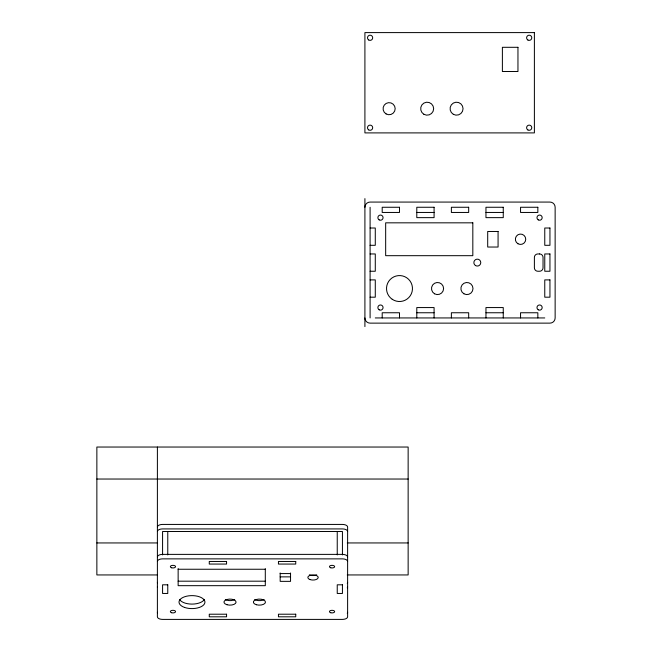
<?xml version="1.0" encoding="UTF-8"?>
<svg xmlns="http://www.w3.org/2000/svg" width="652" height="652" viewBox="0 0 652 652"><rect width="100%" height="100%" fill="white"/><g stroke="black" fill="none" stroke-linecap="round" stroke-linejoin="round"><path stroke-width="0.98" d="M416.791 212.454L434.085 212.454M485.96 212.454L503.254 212.454M370.1 228.013L375.283 228.013L375.283 245.307L370.1 245.307M370.1 253.954L375.283 253.954L375.283 271.248L370.1 271.248M370.1 279.895L375.283 279.895L375.283 297.19L370.1 297.19M416.791 312.756L434.085 312.756M485.96 312.756L503.254 312.756M375.283 317.94L544.762 317.94M96.863 479.033L408.144 479.033M96.863 542.945L157.393 542.945M347.231 542.945L408.144 542.945M178.143 569.253L265.299 569.253M280.173 573.573L290.547 573.573M157.393 574.942L96.863 574.942L96.863 447.036L408.144 447.036L408.144 574.942L347.231 574.942M280.173 576.865L290.547 576.865M178.143 581.185L265.299 581.185M537.843 317.94L537.843 312.756L520.549 312.756L520.549 317.94M503.254 317.94L503.254 307.565L485.96 307.565L485.96 317.94M468.674 317.94L468.674 312.756L451.38 312.756L451.38 317.94M434.085 317.94L434.085 307.565L416.791 307.565L416.791 317.94M399.497 317.94L399.497 312.756L382.202 312.756L382.202 317.94M370.1 207.263L370.1 317.94M364.908 198.615L364.908 326.587M342.43 554.933L342.43 531.51L162.576 531.51L162.576 554.933M337.239 531.51L337.239 554.933M290.547 572.969L290.547 581.356L280.173 581.356L280.173 572.969M265.299 568.625L265.299 585.675L178.143 585.675L178.143 568.625M167.768 531.51L167.768 554.933M157.393 447.036L157.393 616.808A5.192 2.592 0 0 0 162.576 619.4L342.43 619.4A5.192 2.592 0 0 0 347.614 616.808L347.614 527.02A5.192 2.592 0 0 0 342.43 524.428L162.576 524.428A5.192 2.592 0 0 0 157.393 527.02M157.393 561.47A5.192 2.592 0 0 1 162.576 558.87L342.43 558.87A5.192 2.592 0 0 1 347.614 561.47M157.393 556.971A5.192 2.592 0 0 1 162.576 554.379L342.43 554.379A5.192 2.592 0 0 1 347.614 556.971M347.614 612.309A5.192 2.592 0 0 1 347.255 613.271M157.474 612.782A5.192 2.592 0 0 1 157.393 612.309M204.443 599.4A12.967 6.487 0 0 1 191.973 604.102A12.967 6.487 0 0 1 179.504 599.4M316.701 574.803A5.192 2.592 0 0 1 309.358 574.803M234.72 599.522A6.055 3.024 0 0 1 225.323 599.522M264.117 599.522A6.055 3.024 0 0 1 254.72 599.522M157.474 582.831A5.192 2.592 0 0 1 157.393 582.358M347.614 582.358A5.192 2.592 0 0 1 347.255 583.312M157.393 531.51A5.192 2.592 0 0 1 162.576 528.919L342.43 528.919A5.192 2.592 0 0 1 347.614 531.51M157.474 587.322A5.192 2.592 0 0 1 157.393 586.849M347.614 586.849A5.192 2.592 0 0 1 347.255 587.811M364.908 207.263A5.192 5.192 0 0 1 370.1 202.071L549.946 202.071A5.192 5.192 0 0 1 555.137 207.263L555.137 317.94A5.192 5.192 0 0 1 549.946 323.131L370.1 323.131A5.192 5.192 0 0 1 364.908 317.94M534.387 32.6L364.908 32.6L364.908 132.902L534.387 132.902L534.387 32.6M517.957 47.303L502.39 47.303L502.39 71.508L517.957 71.508L517.957 47.303M399.497 207.263L382.202 207.263L382.202 212.454L399.497 212.454L399.497 207.263M434.085 207.263L416.791 207.263L416.791 217.638L434.085 217.638L434.085 207.263M468.674 207.263L451.38 207.263L451.38 212.454L468.674 212.454L468.674 207.263M503.254 207.263L485.96 207.263L485.96 217.638L503.254 217.638L503.254 207.263M537.843 207.263L520.549 207.263L520.549 212.454L537.843 212.454L537.843 207.263M472.822 222.829L385.666 222.829L385.666 255.682L472.822 255.682L472.822 222.829M549.946 228.013L544.762 228.013L544.762 245.307L549.946 245.307L549.946 228.013M498.071 231.476L487.696 231.476L487.696 247.035L498.071 247.035L498.071 231.476M539.571 253.954L537.843 253.954A3.456 3.456 0 0 0 534.387 257.418L534.387 267.793A3.456 3.456 0 0 0 537.843 271.248L539.571 271.248A3.456 3.456 0 0 0 543.034 267.793L543.034 257.418A3.456 3.456 0 0 0 539.571 253.954M549.946 253.954L544.762 253.954L544.762 271.248L549.946 271.248L549.946 253.954M549.946 279.895L544.762 279.895L544.762 297.19L549.946 297.19L549.946 279.895M226.562 561.47L209.268 561.47L209.268 564.062L226.562 564.062L226.562 561.47M295.739 561.47L278.445 561.47L278.445 564.062L295.739 564.062L295.739 561.47M167.768 584.811L162.576 584.811L162.576 593.459L167.768 593.459L167.768 584.811M342.43 584.811L337.239 584.811L337.239 593.459L342.43 593.459L342.43 584.811M226.562 614.208L209.268 614.208L209.268 616.808L226.562 616.808L226.562 614.208M295.739 614.208L278.445 614.208L278.445 616.808L295.739 616.808L295.739 614.208M171.655 612.741A2.592 1.296 0 0 0 175.551 611.617A2.592 1.296 0 0 0 171.655 610.492A2.592 1.296 0 0 0 171.655 612.741M171.655 567.778A2.592 1.296 0 0 0 175.551 566.653A2.592 1.296 0 0 0 171.655 565.528A2.592 1.296 0 0 0 171.655 567.778M330.76 567.778A2.592 1.296 0 0 0 334.647 566.653A2.592 1.296 0 0 0 330.76 565.528A2.592 1.296 0 0 0 330.76 567.778M330.76 612.741A2.592 1.296 0 0 0 334.647 611.617A2.592 1.296 0 0 0 330.76 610.492A2.592 1.296 0 0 0 330.76 612.741M184.508 607.411A12.967 6.487 0 0 0 204.891 602.692A12.967 6.487 0 0 0 186.529 596.221A12.967 6.487 0 0 0 184.508 607.411M310.042 579.587A5.192 2.592 0 0 0 318.2 577.696A5.192 2.592 0 0 0 310.849 575.113A5.192 2.592 0 0 0 310.042 579.587M226.994 604.73A6.055 3.024 0 0 0 236.073 602.106A6.055 3.024 0 0 0 226.994 599.49A6.055 3.024 0 0 0 226.994 604.73M256.391 604.73A6.055 3.024 0 0 0 265.47 602.106A6.055 3.024 0 0 0 256.391 599.49A6.055 3.024 0 0 0 256.391 604.73M475.585 265.6A3.456 3.456 0 0 0 480.777 262.601A3.456 3.456 0 0 0 475.585 259.61A3.456 3.456 0 0 0 475.585 265.6M538.275 309.814A2.592 2.592 0 0 0 542.171 307.565A2.592 2.592 0 0 0 538.275 305.315A2.592 2.592 0 0 0 538.275 309.814M538.275 219.887A2.592 2.592 0 0 0 542.171 217.638A2.592 2.592 0 0 0 538.275 215.396A2.592 2.592 0 0 0 538.275 219.887M379.179 219.887A2.592 2.592 0 0 0 383.066 217.638A2.592 2.592 0 0 0 379.179 215.396A2.592 2.592 0 0 0 379.179 219.887M379.179 309.814A2.592 2.592 0 0 0 383.066 307.565A2.592 2.592 0 0 0 379.179 305.315A2.592 2.592 0 0 0 379.179 309.814M453.319 114.304A6.487 6.487 0 0 0 463.05 108.688A6.487 6.487 0 0 0 453.319 103.073A6.487 6.487 0 0 0 453.319 114.304M423.922 114.304A6.487 6.487 0 0 0 433.653 108.688A6.487 6.487 0 0 0 423.922 103.073A6.487 6.487 0 0 0 423.922 114.304M386.098 113.929A6.055 6.055 0 0 0 395.177 108.688A6.055 6.055 0 0 0 386.098 103.448A6.055 6.055 0 0 0 386.098 113.929M527.9 129.96A2.592 2.592 0 0 0 531.787 127.71A2.592 2.592 0 0 0 527.9 125.469A2.592 2.592 0 0 0 527.9 129.96M527.9 40.033A2.592 2.592 0 0 0 531.787 37.792A2.592 2.592 0 0 0 527.9 35.542A2.592 2.592 0 0 0 527.9 40.033M368.641 39.935A2.592 2.592 0 0 0 372.683 37.971A2.592 2.592 0 0 0 368.967 35.453A2.592 2.592 0 0 0 368.641 39.935M368.641 129.862A2.592 2.592 0 0 0 372.683 127.898A2.592 2.592 0 0 0 368.967 125.38A2.592 2.592 0 0 0 368.641 129.862M463.914 293.783A6.055 6.055 0 0 0 472.993 288.543A6.055 6.055 0 0 0 463.914 283.302A6.055 6.055 0 0 0 463.914 293.783M434.517 293.783A6.055 6.055 0 0 0 443.596 288.543A6.055 6.055 0 0 0 434.517 283.302A6.055 6.055 0 0 0 434.517 293.783M517.957 243.75A5.192 5.192 0 0 0 525.74 239.26A5.192 5.192 0 0 0 517.957 234.761A5.192 5.192 0 0 0 517.957 243.75M392.227 299.284A12.967 12.967 0 0 0 412.431 289.464A12.967 12.967 0 0 0 393.832 276.872A12.967 12.967 0 0 0 392.227 299.284"/></g></svg>
